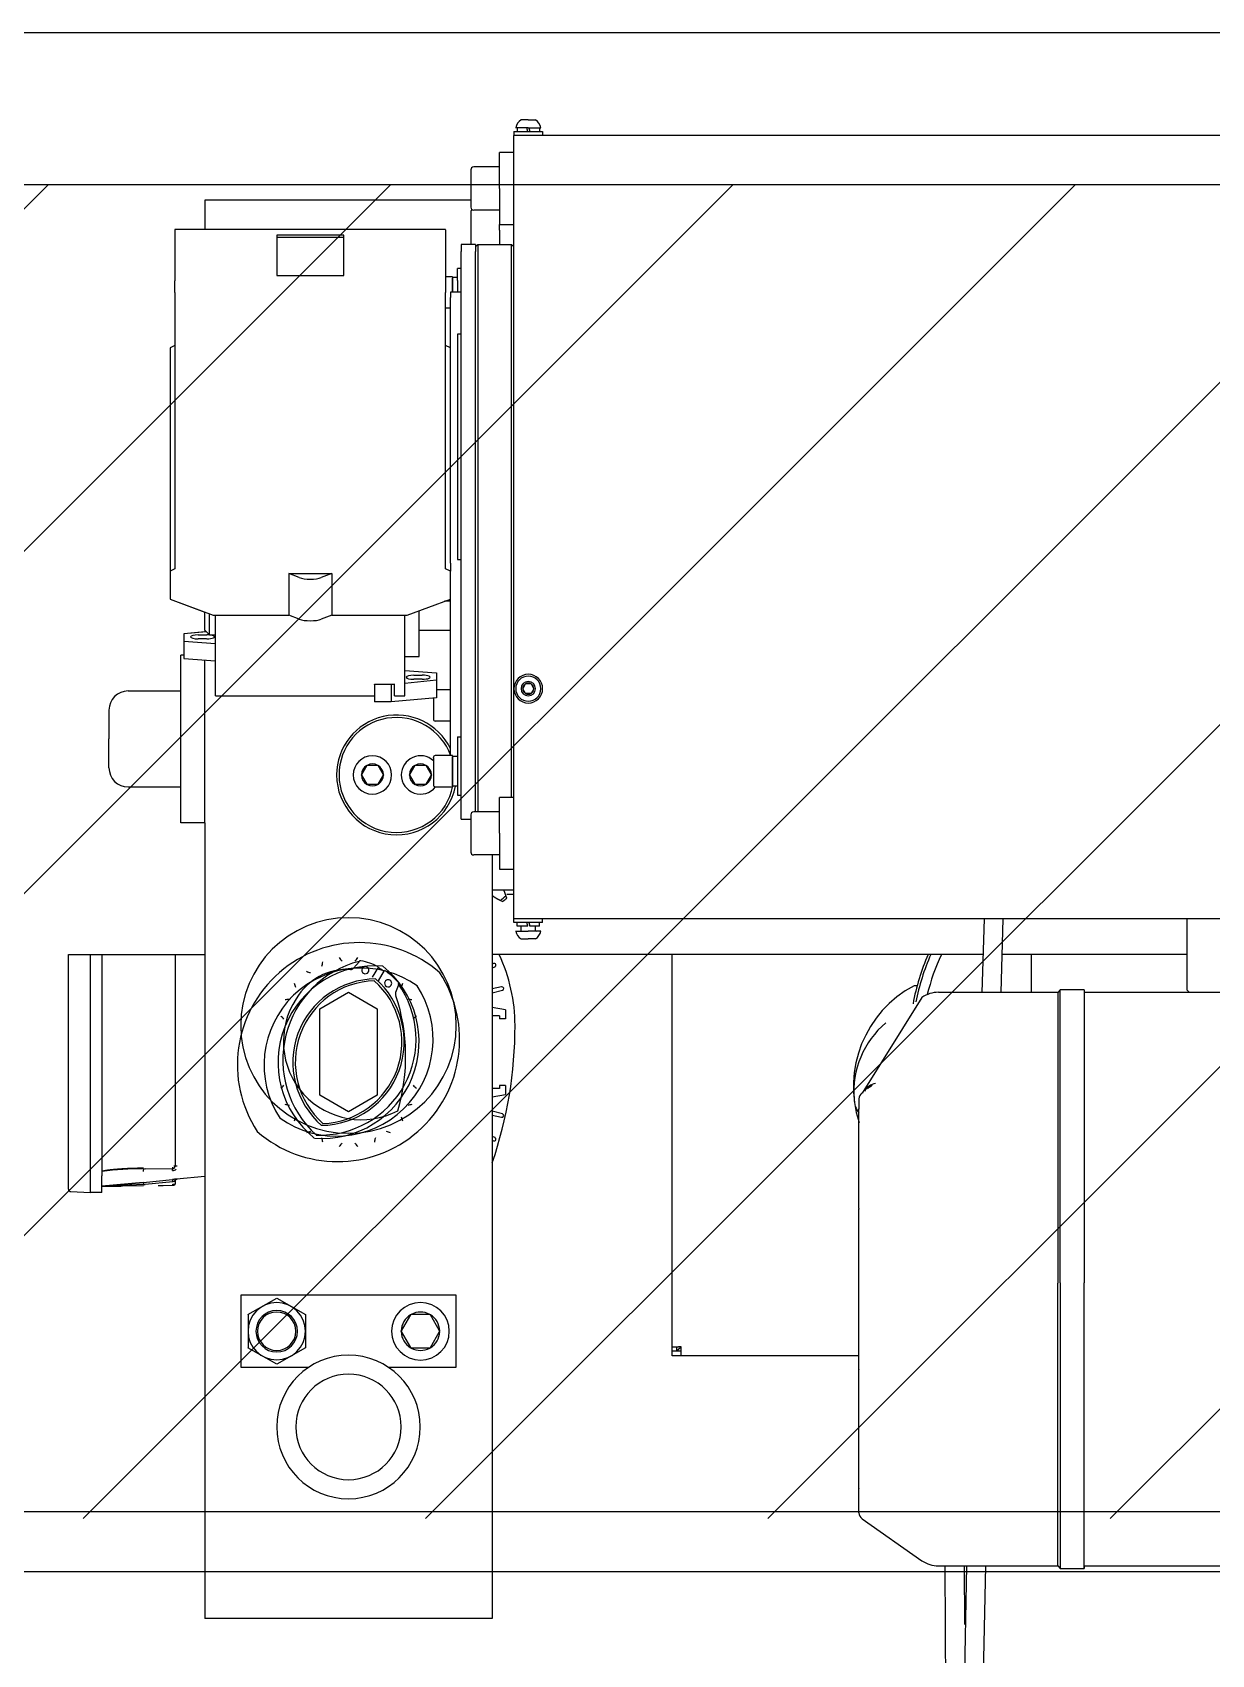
# Model space of a CAD drawing. Extents: x -599358 to 2865263, y -1062760 to 486533.
# Drawn here: x 245824 to 246598, y -693038 to -691974 of the extents above; entities that cross this region are included whole.
import ezdxf

# ---------------------------------------------------------------- set-up
doc = ezdxf.new("R2010")
doc.units = 0
doc.linetypes.add('DASH', pattern=[0.35, 0.25, -0.1])
for name, color, linetype in [('A-HATCH-1', 252, 'Continuous'), ('A-LIN-V', 9, 'Continuous'), ('A-SFCE', 30, 'Continuous'), ('EWHS5T6M-1', 7, 'Continuous'), ('EWHS5T6M-3', 7, 'Continuous'), ('FHSGH10105-主梁-04', 7, 'Continuous'), ('FHSGH10105-主梁-06', 7, 'Continuous'), ('零件1^葫芦小车', 7, 'Continuous')]:
    doc.layers.add(name, color=color, linetype=linetype)

# ---------------------------------------------------------------- blocks, each defined once
blk = doc.blocks.new('G$C2C10B007')
at = {"layer": 'A-SFCE', "linetype": 'DASH'}
blk.add_line((-3050, 0), (3050, 0), dxfattribs=at)

msp = doc.modelspace()

# ---------------------------------------------------------------- hatches: boundary and pattern name
at = {"layer": 'A-HATCH-1'}
h = msp.add_hatch(dxfattribs=at)
h.set_pattern_fill('ANSI31', color=4, scale=100)
h.set_pattern_definition([(45, (1989370.97, -1271056.52), (-112.253202, 112.253202), [])])
h.paths.add_polyline_path([(244910.6, -692074), (252695.3, -692074), (252695.3, -692949), (244910.6, -692949)])

# ---------------------------------------------------------------- linework, layer by layer
at = {"color": 4}
for p, q in [((245848, -692579), (245937.4, -692579)), ((246514.2, -692980.2), (246514.2, -692981.8))]:
    msp.add_line(p, q, dxfattribs=at)
at = {"layer": 'EWHS5T6M-1', "color": 4, "linetype": 'Continuous'}
for p, q in [((245848, -692724.2), (245848, -692579)), ((245848, -692724.2), (245848, -692579)), ((245862.2, -692579), (245862.2, -692724.2)), ((245870, -692579), (245870, -692724.2)), ((245918, -692579), (245918, -692717.9)), ((245937.4, -692579), (245937.4, -693014.7)), ((246126, -692579), (246126, -693014.7)), ((246243.9, -692836.4), (246243.9, -692579)), ((246243.9, -692842.3), (246243.9, -692579)), ((246479.6, -692603.9), (246479.6, -692579)), ((246126.9, -692584.9), (246126, -692585.3)), ((246126, -692587.7), (246127.8, -692587)), ((246012.9, -692614.7), (246031.7, -692603.8)), ((246031.7, -692603.8), (246050.6, -692614.7)), ((246132.1, -692600.3), (246126, -692601.6)), ((246126, -692604.2), (246132.6, -692602.5)), ((246404.7, -692599.5), (246402.6, -692599.5)), ((246012.9, -692671.4), (246012.9, -692614.7)), ((246050.6, -692614.7), (246050.6, -692671.4)), ((246134.7, -692615.3), (246126, -692613.8)), ((246134.7, -692615.3), (246134.7, -692621.2)), ((246130.8, -692619.2), (246126, -692619.2)), ((246130.8, -692619.2), (246130.8, -692621.2)), ((246134.7, -692621.2), (246130.8, -692621.2)), ((246130.8, -692666.9), (246126, -692666.9)), ((246134.7, -692664.9), (246130.8, -692664.9)), ((246130.8, -692664.9), (246130.8, -692666.9)), ((246134.7, -692664.9), (246134.7, -692670.8)), ((246031.7, -692682.3), (246012.9, -692671.4)), ((246050.6, -692671.4), (246031.7, -692682.3)), ((246126, -692672.3), (246134.7, -692670.8)), ((246132.6, -692683.6), (246126, -692681.9)), ((246126, -692684.5), (246132.1, -692685.8)), ((246127.8, -692699.1), (246126, -692698.4)), ((246126, -692700.8), (246126.9, -692701.2)), ((245898.4, -692719.7), (245897.3, -692719.8)), ((245898.4, -692719.7), (245916.4, -692719.4)), ((245918, -692717.9), (245917.2, -692717.9)), ((246126, -692715.7), (246126, -693014.7)), ((245848, -692733), (245848, -692724.2)), ((245848, -692733), (245848, -692724.2)), ((245862.2, -692724.2), (245862.2, -692735.2)), ((245870, -692735.1), (245870, -692724.2)), ((245870, -692731.1), (245897.1, -692728.5)), ((245897.1, -692728.5), (245870, -692731.1)), ((245870, -692731.1), (245897.1, -692728.5)), ((245897.1, -692728.5), (245870, -692731.1)), ((245897.3, -692730), (245870, -692731.2)), ((245897.3, -692730.8), (245870, -692731.2)), ((245870, -692731.2), (245882.3, -692731)), ((245870, -692735.1), (245870, -692731.1)), ((245897.1, -692728.5), (245916.3, -692726.6)), ((245897.1, -692728.5), (245916.3, -692726.6)), ((245897.3, -692730), (245898.4, -692730)), ((245916.4, -692728.2), (245898.4, -692730)), ((245906.8, -692730.6), (245910.2, -692730.5)), ((245906.9, -692730.6), (245916.4, -692730.4)), ((245907.1, -692730.6), (245910.2, -692730.5)), ((245916.4, -692730.4), (245917.2, -692730.4)), ((245917.2, -692730.4), (245916.4, -692730.4)), ((245917.2, -692730.4), (245917.2, -692730.4)), ((245918, -692727.9), (245918, -692729.6)), ((245937.4, -692724.6), (245918.8, -692726.4)), ((245937.4, -692724.6), (245918.8, -692726.4)), ((245918.8, -692726.4), (245919.4, -692726.4)), ((245918.8, -692726.4), (245919.4, -692726.4)), ((245919.4, -692726.4), (245919.4, -692726.4)), ((245919.4, -692726.4), (245919.4, -692726.4)), ((245849.5, -692734.5), (245862.2, -692735.2)), ((245849.5, -692734.5), (245862.2, -692735.2)), ((245849.5, -692734.5), (245862.2, -692735.2)), ((245849.5, -692734.5), (245862.2, -692735.2)), ((245870, -692735.1), (245862.2, -692735.2)), ((245870, -692735.1), (245862.2, -692735.2)), ((245870, -692735.1), (245862.2, -692735.2)), ((245870, -692735.1), (245862.2, -692735.2)), ((245862.2, -692735.2), (245862.2, -692735.2)), ((245862.2, -692735.2), (245862.2, -692735.2)), ((245870, -692735.1), (245870, -692735.1)), ((245870, -692735.1), (245870, -692735.1)), ((246243.9, -692836.4), (246248.2, -692836.4)), ((246243.9, -692839.2), (246243.9, -692836.4)), ((246247, -692839.2), (246243.9, -692839.2)), ((246243.9, -692842.3), (246243.9, -692839.2)), ((246249.8, -692839.2), (246243.9, -692839.2)), ((246247, -692839.2), (246247, -692836.4)), ((246248.2, -692838), (246249.8, -692836.4)), ((246249.8, -692836.4), (246248.2, -692836.4)), ((246248.2, -692838), (246249.8, -692836.4)), ((246249.8, -692838), (246249.8, -692836.4)), ((246249.8, -692842.3), (246249.8, -692838)), ((246249.8, -692842.3), (246243.9, -692842.3)), ((246366.4, -692842.3), (246243.9, -692842.3)), ((246366.4, -692842.3), (246249.8, -692842.3))]:
    msp.add_line(p, q, dxfattribs=at)
for centre, radius, start, end in [((246031.7, -692625.6), 109.2, 0, 25.2123), ((246031.7, -692625.6), 109.2, 0, 25.2123), ((246548.7, -692638.7), 149.3, 156.4218, 169.4409), ((246548.7, -692638.7), 147.7, 156.1555, 168.8159), ((246548.7, -692638.7), 141.4, 155.025, 166.3526), ((246127.3, -692586), 1.1, 294, 111), ((246132.4, -692601.4), 1.1, 285, 102), ((246437.9, -692665.8), 75.1, 117.9932, 198.107), ((245864.4, -692626), 276.5, 341.0864, 0.1016), ((245864.4, -692626), 276.5, 341.0864, 0.1016), ((246421.8, -692668.9), 58.7, 129.9308, 184.7331), ((246379, -692673.7), 10.2, 99.7951, 150.2049), ((246379, -692673.7), 9.43, 113.5764, 136.4236), ((246379, -692673.7), 15.7, 180, 216.8699), ((246132.4, -692684.7), 1.1, 258, 75), ((246127.3, -692700.2), 1.1, 249, 66), ((245894.2, -692884.3), 164.6, 88.9316, 98.4327), ((245916.2, -692717.3), 3.54, 270.8312, 315.6256), ((245916.4, -692717.9), 1.57, 271, 360), ((245905.4, -692719), 11.1, 357.9665, 2.0335), ((245916.4, -692717.9), 1.58, 271.1283, 323.2776), ((245916.4, -692717.9), 1.57, 323.406, 0), ((245918.7, -694156), 1438.1, 89.9717, 90.0283), ((245849.6, -692733), 1.57, 180, 267), ((245849.6, -692733), 1.57, 180, 267), ((245849.6, -692733), 1.57, 180, 267), ((245849.6, -692733), 1.57, 180, 267), ((245917, -692727.7), 19.9, 182.2919, 186.6359), ((245919.6, -692754.3), 27.9, 91.7594, 96.8764), ((245919.6, -692754.3), 27.9, 91.7594, 96.8764), ((245945.8, -692724.8), 29.6, 183.553, 186.5575), ((245918.5, -692738.7), 10.8, 94.3758, 101.0144), ((245905.2, -692730), 11.3, 358.0016, 1.9984), ((245917.2, -692729.6), 0.784, 270.847, 0.153), ((245917.2, -692729.6), 0.784, 270.8571, 0.1429), ((245919.5, -692727.9), 1.57, 95.5066, 179.9933), ((245919.5, -692727.9), 1.57, 95.5, 180), ((245984.6, -692826.2), 12.6, 0, 180), ((245984.6, -692826.2), 12.6, 180, 0), ((246031.7, -692889), 47.1, 90, 270), ((246031.7, -692889), 47.1, 270, 90), ((246031.7, -692889), 34.6, 90, 270), ((246031.7, -692889), 34.6, 270, 90)]:
    msp.add_arc(centre, radius, start, end, dxfattribs=at)
for points, degree, knots in [([(245870, -692721), (245870.4, -692721), (245870.9, -692720.9), (245873.2, -692720.4), (245877.4, -692720), (245881.5, -692719.6), (245886.9, -692719.3), (245891.9, -692719.1), (245897.3, -692719)], 2, [0.1931582, 0.1931582, 0.1931582, 0.25, 0.25, 0.5, 0.5, 0.75, 0.75, 1, 1, 1]), ([(245897.3, -692719.8), (245897.2, -692719.8), (245897.2, -692720), (245897.1, -692720.5), (245897.1, -692720.9), (245897.1, -692721.3)], 3, [0, 0, 0, 0, 0.5, 0.5, 1, 1, 1, 1]), ([(245916.3, -692720.8), (245916.3, -692720.4), (245916.3, -692720.1), (245916.3, -692719.6), (245916.4, -692719.4), (245916.4, -692719.4)], 3, [0, 0, 0, 0, 0.5, 0.5, 1, 1, 1, 1]), ([(245916.4, -692729.6), (245916.8, -692729.6), (245917.2, -692729.6), (245917.8, -692729.6), (245918, -692729.6), (245918, -692729.6)], 3, [0, 0, 0, 0, 0.5, 0.5, 1, 1, 1, 1]), ([(245917.7, -692728), (245917.6, -692727.6), (245917.7, -692727.2), (245918.2, -692726.6), (245918.5, -692726.5), (245918.8, -692726.4)], 3, [0, 0, 0, 0, 0.497, 0.497, 1, 1, 1, 1]), ([(246247, -692839.1), (246247, -692839), (246247.1, -692838.8), (246247.6, -692838.4), (246247.9, -692838.2), (246248.2, -692838)], 3, [0, 0, 0, 0, 0.5, 0.5, 1, 1, 1, 1]), ([(246248.2, -692838), (246248, -692838.3), (246247.8, -692838.6), (246247.4, -692839), (246247.2, -692839.2), (246247, -692839.2)], 3, [0, 0, 0, 0, 0.5, 0.5, 1, 1, 1, 1])]:
    msp.add_open_spline(points, degree=degree, knots=knots, dxfattribs=at)
at = {"layer": 'EWHS5T6M-3', "color": 4, "linetype": 'Continuous'}
for p, q in [((246140.2, -692039.1), (246159, -692039.1)), ((246140.2, -692039.1), (246140.2, -692041.6)), ((246140.2, -692083.2), (246140.2, -692041.6)), ((247054.7, -692041.6), (246140.2, -692041.6)), ((246140.2, -692052.9), (246140.2, -692041.6)), ((247054.7, -692041.6), (246140.2, -692041.6)), ((246149.6, -692036.6), (246141.3, -692036.6)), ((246142.3, -692036.6), (246142.3, -692039.1)), ((246149.6, -692031.4), (246144.9, -692031.4)), ((246146, -692031.4), (246146, -692031.4)), ((246149.3, -692039.1), (246148.6, -692036.6)), ((246149.6, -692031.4), (246154.3, -692031.4)), ((246149.6, -692036.6), (246157.8, -692036.6)), ((246149.9, -692036.6), (246150.6, -692039.1)), ((246156.9, -692036.6), (246156.9, -692039.1)), ((246159, -692039.1), (246159, -692041.6)), ((246130.7, -692062.3), (246113.8, -692062.3)), ((246130.7, -692062.3), (246113.8, -692062.3)), ((246130.7, -692076.4), (246130.7, -692052.9)), ((246140.2, -692052.9), (246130.7, -692052.9)), ((246130.7, -692062.3), (246130.7, -692052.9)), ((246140.2, -692052.9), (246130.7, -692052.9)), ((246111.9, -692064.2), (246111.9, -692088.7)), ((246111.9, -692064.2), (246111.9, -692084)), ((245937.4, -692084), (245937.4, -692103.4)), ((245950, -692084), (245937.4, -692084)), ((245937.4, -692084), (245937.4, -692103.4)), ((245950, -692084), (245937.4, -692084)), ((246111.9, -692084), (245950, -692084)), ((246111.9, -692084), (245950, -692084)), ((246130.7, -692076.4), (246130.7, -692100)), ((246140.2, -692513.8), (246140.2, -692083.2)), ((246111.9, -692091.6), (246111.9, -692113.1)), ((246130.7, -692090.6), (246113.8, -692090.6)), ((245917.8, -692103.4), (245917.8, -692103.6)), ((246095.4, -692103.4), (245917.8, -692103.4)), ((245917.8, -692103.4), (245917.8, -692103.6)), ((245937.4, -692103.4), (245917.8, -692103.4)), ((245917.8, -692103.6), (245917.8, -692137)), ((245917.8, -692103.6), (245917.8, -692137)), ((246095.4, -692103.6), (246095.4, -692103.4)), ((246095.4, -692103.6), (246095.4, -692137)), ((246130.7, -692100), (246140.2, -692100)), ((246130.7, -692103.8), (246130.7, -692100)), ((246130.7, -692103.8), (246130.7, -692113.1)), ((245984.6, -692107.1), (245984.6, -692133.5)), ((246028.6, -692107.1), (245984.6, -692107.1)), ((246028.6, -692108.6), (245984.6, -692108.6)), ((246028.6, -692133.5), (246028.6, -692107.1)), ((246105.6, -692113.1), (246105.6, -692117.7)), ((246115, -692113.1), (246105.6, -692113.1)), ((246115, -692113.1), (246115, -692117.7)), ((246115, -692114.7), (246116.6, -692113.1)), ((246116.6, -692113.1), (246116.6, -692485.4)), ((246116.6, -692113.1), (246138.6, -692113.1)), ((246138.6, -692475.9), (246138.6, -692113.1)), ((246140.2, -692114.7), (246138.6, -692113.1)), ((246105.6, -692179.9), (246105.6, -692117.7)), ((246115, -692485.4), (246115, -692117.7)), ((245917.8, -692144.7), (245917.8, -692137)), ((245917.8, -692144.7), (245917.8, -692137)), ((245984.6, -692133.5), (246028.6, -692133.5)), ((246099.9, -692134.4), (246095.4, -692134.4)), ((246095.4, -692137), (246095.4, -692144.7)), ((246099.9, -692134.7), (246099.9, -692134.4)), ((246099.9, -692134.7), (246099.9, -692144.5)), ((246103.2, -692134.9), (246099.9, -692134.9)), ((246099.9, -692144.5), (246099.9, -692135.3)), ((246103.2, -692136.7), (246103.2, -692128.9)), ((246105.6, -692128.9), (246103.2, -692128.9)), ((246103.2, -692136.7), (246103.2, -692144.5)), ((245917.8, -692144.7), (245917.8, -692326)), ((245917.8, -692144.7), (245917.8, -692179.4)), ((246095.4, -692326), (246095.4, -692144.7)), ((246098.5, -692144.5), (246098.5, -692148)), ((246105.6, -692144.5), (246098.5, -692144.5)), ((246098.5, -692322.2), (246098.5, -692148)), ((246095.4, -692154.8), (246098.5, -692154.8)), ((245917.8, -692179.4), (245914.7, -692181)), ((245917.8, -692179.4), (245914.7, -692181)), ((246098.5, -692181), (246095.4, -692179.4)), ((246103.2, -692172), (246103.2, -692201.4)), ((246105.6, -692172), (246103.2, -692172)), ((246105.6, -692472.3), (246105.6, -692179.9)), ((245914.7, -692181), (245914.7, -692327.6)), ((245914.7, -692181), (245914.7, -692327.6)), ((246103.2, -692201.4), (246103.2, -692319.8)), ((245917.8, -692326), (245914.7, -692327.6)), ((245914.7, -692327.6), (245914.7, -692345.8)), ((245914.7, -692327.6), (245914.7, -692345.8)), ((245992.5, -692329.1), (246020.7, -692329.1)), ((245999.4, -692331.7), (245992.5, -692329.1)), ((245992.5, -692329.1), (245992.5, -692356.4)), ((246020.7, -692329.1), (246013.8, -692331.7)), ((246020.7, -692329.1), (246020.7, -692356.4)), ((246098.5, -692327.6), (246095.4, -692326)), ((246098.5, -692322.2), (246098.5, -692327.6)), ((246098.5, -692345.8), (246098.5, -692327.6)), ((246103.2, -692319.8), (246105.6, -692319.8)), ((245914.7, -692345.8), (245942.9, -692356.4)), ((245914.7, -692345.8), (245937.4, -692354.3)), ((246070.2, -692356.4), (246098.5, -692345.8)), ((246098.5, -692347.2), (246094.6, -692347.2)), ((246098.5, -692448.3), (246098.5, -692345.8)), ((245937.4, -692366.1), (245937.4, -692354.3)), ((245937.4, -692366.1), (245937.4, -692354.3)), ((245940.6, -692369.2), (245940.6, -692355.5)), ((245942.9, -692356.4), (245992.5, -692356.4)), ((245944.5, -692409.3), (245944.5, -692356.4)), ((245999.4, -692359.1), (245992.5, -692356.4)), ((246020.7, -692356.4), (246013.8, -692359.1)), ((246020.7, -692356.4), (246070.2, -692356.4)), ((246068.7, -692409.3), (246068.7, -692356.4)), ((246078.1, -692383.4), (246078.1, -692353.8)), ((245938.5, -692367.2), (245923.7, -692368.6)), ((245937.4, -692367.3), (245923.7, -692368.6)), ((245923.7, -692368.6), (245923.7, -692373.5)), ((245923.7, -692368.6), (245923.7, -692373.5)), ((245933.2, -692369.3), (245938.7, -692369.3)), ((245937.4, -692366.1), (245937.4, -692367.3)), ((245937.4, -692366.1), (245940.6, -692369.2)), ((245937.4, -692366.1), (245937.4, -692367.3)), ((245940.6, -692369.2), (245944.5, -692369.2)), ((246078.1, -692366.1), (246098.5, -692366.1)), ((245923.7, -692373.5), (245923.7, -692384.8)), ((245923.7, -692373.5), (245944.5, -692375)), ((245923.7, -692373.5), (245923.7, -692382.6)), ((245938.6, -692371.9), (245933.1, -692371.9)), ((245921.7, -692492.6), (245921.7, -692382.6)), ((245923.7, -692382.6), (245921.7, -692382.6)), ((245921.7, -692406.2), (245921.7, -692382.6)), ((245923.7, -692382.6), (245921.7, -692382.6)), ((245923.7, -692384.8), (245944.5, -692386.4)), ((245937.4, -692492.6), (245937.4, -692385.9)), ((246068.7, -692383.4), (246078.1, -692383.4)), ((246068.7, -692392.6), (246089.5, -692394.2)), ((246048.7, -692401.9), (246048.7, -692401.7)), ((246048.7, -692401.7), (246061.8, -692401.7)), ((246048.7, -692401.9), (246048.7, -692413.3)), ((246059.7, -692401.9), (246048.7, -692401.9)), ((246061.8, -692401.7), (246059.7, -692401.9)), ((246059.7, -692401.9), (246059.7, -692413.3)), ((246061.8, -692409.3), (246061.8, -692401.7)), ((246089.5, -692399.1), (246068.7, -692401.1)), ((246074.6, -692395.7), (246080.1, -692395.7)), ((246080.1, -692398.4), (246074.6, -692398.4)), ((246089.5, -692394.2), (246089.5, -692399.1)), ((246089.5, -692399.1), (246089.5, -692410.5)), ((246146, -692404.6), (246147.8, -692401.5)), ((246151.4, -692401.5), (246147.8, -692401.5)), ((246151.4, -692401.5), (246153.2, -692404.6)), ((245921.7, -692406.2), (245887.2, -692406.2)), ((245921.7, -692406.2), (245887.2, -692406.2)), ((245944.5, -692409.3), (246048.7, -692409.3)), ((246059.7, -692413.3), (246048.7, -692413.3)), ((246089.5, -692410.5), (246059.7, -692413.3)), ((246061.8, -692409.3), (246068.7, -692409.3)), ((246087.4, -692410.7), (246087.4, -692424.6)), ((246098.5, -692405.4), (246089.5, -692405.4)), ((246147.8, -692407.7), (246146, -692404.6)), ((246151.4, -692407.7), (246147.8, -692407.7)), ((246153.2, -692404.6), (246151.4, -692407.7)), ((245874.6, -692418.7), (245874.6, -692437.6)), ((245874.6, -692418.7), (245874.6, -692437.6)), ((246088.6, -692425.8), (246098.5, -692425.8)), ((245874.6, -692456.5), (245874.6, -692437.6)), ((245874.6, -692456.5), (245874.6, -692437.6)), ((246103.2, -692436.2), (246105.6, -692436.2)), ((246103.2, -692436.2), (246103.2, -692450.9)), ((246043.8, -692455), (246040.3, -692461.1)), ((246043.8, -692455), (246043.8, -692454.9)), ((246043.8, -692454.9), (246044, -692454.9)), ((246050.9, -692454.9), (246044, -692454.9)), ((246050.9, -692454.9), (246051.1, -692454.9)), ((246051.1, -692454.9), (246051.1, -692455)), ((246054.6, -692461.1), (246051.1, -692455)), ((246075.2, -692455), (246071.7, -692461.1)), ((246075.2, -692455), (246075.2, -692454.9)), ((246075.2, -692454.9), (246075.4, -692454.9)), ((246082.4, -692454.9), (246075.4, -692454.9)), ((246082.4, -692454.9), (246082.5, -692454.9)), ((246082.5, -692454.9), (246082.6, -692455)), ((246086.1, -692461.1), (246082.6, -692455)), ((246087.4, -692450.1), (246087.4, -692449.8)), ((246087.4, -692450.1), (246087.4, -692467.7)), ((246099.9, -692448.5), (246088.6, -692448.5)), ((246099.9, -692448.9), (246099.9, -692448.5)), ((246099.9, -692448.9), (246099.9, -692469)), ((246103.2, -692449.1), (246099.9, -692449.1)), ((246099.9, -692468.4), (246099.9, -692449.4)), ((246103.2, -692450.9), (246103.2, -692474.5)), ((246040.2, -692461.2), (246040.3, -692461.1)), ((246040.3, -692461.3), (246040.2, -692461.2)), ((246040.3, -692461.3), (246043.8, -692467.3)), ((246043.8, -692467.5), (246043.8, -692467.3)), ((246044, -692467.5), (246043.8, -692467.5)), ((246051.1, -692467.5), (246050.9, -692467.5)), ((246051.1, -692467.3), (246054.6, -692461.3)), ((246051.1, -692467.3), (246051.1, -692467.5)), ((246054.6, -692461.1), (246054.7, -692461.2)), ((246054.7, -692461.2), (246054.6, -692461.3)), ((246071.6, -692461.2), (246071.7, -692461.1)), ((246071.7, -692461.3), (246071.6, -692461.2)), ((246071.7, -692461.3), (246075.2, -692467.3)), ((246075.2, -692467.5), (246075.2, -692467.3)), ((246075.4, -692467.5), (246075.2, -692467.5)), ((246082.5, -692467.5), (246082.4, -692467.5)), ((246082.6, -692467.3), (246082.5, -692467.5)), ((246082.6, -692467.3), (246086.1, -692461.3)), ((246086.1, -692461.1), (246086.1, -692461.2)), ((246086.1, -692461.2), (246086.1, -692461.3)), ((245887.2, -692469), (245921.7, -692469)), ((245887.2, -692469), (245921.7, -692469)), ((245921.7, -692492.6), (245921.7, -692469)), ((246088.6, -692469), (246099.9, -692469)), ((246099.9, -692468.4), (246103.2, -692468.4)), ((246103.2, -692474.5), (246105.6, -692474.5)), ((246105.6, -692490.2), (246105.6, -692472.3)), ((246130.7, -692499.5), (246130.7, -692475.9)), ((246140.2, -692475.9), (246130.7, -692475.9)), ((246111.9, -692487.3), (246111.9, -692511.8)), ((246130.7, -692485.4), (246113.8, -692485.4)), ((245937.4, -692492.6), (245921.7, -692492.6)), ((245937.4, -692492.6), (245921.7, -692492.6)), ((245937.4, -692492.6), (245937.4, -693014.7)), ((245937.4, -692492.6), (245937.4, -692579)), ((246105.6, -692490.2), (246111.9, -692490.2)), ((246130.7, -692499.5), (246130.7, -692523.1)), ((246130.7, -692513.7), (246113.8, -692513.7)), ((246126, -692513.7), (246126, -692536.6)), ((246140.2, -692555.5), (246140.2, -692513.8)), ((246130.7, -692523.1), (246140.2, -692523.1)), ((246126, -692536.6), (246126, -693014.7)), ((246126, -692536.6), (246140.2, -692536.6)), ((246135.5, -692542), (246134.9, -692540.3)), ((246131.3, -692543.5), (246132.9, -692544.2)), ((247054.7, -692555.5), (246140.2, -692555.5)), ((246140.2, -692558), (246140.2, -692555.5)), ((246159, -692558), (246140.2, -692558)), ((246142.3, -692560.5), (246142.3, -692558)), ((246149.3, -692560.5), (246142.3, -692560.5)), ((246144.9, -692563.2), (246144.9, -692560.5)), ((246149.3, -692560.5), (246148.6, -692558)), ((246149.9, -692558), (246150.6, -692560.5)), ((246156.9, -692560.5), (246150.6, -692560.5)), ((246154.3, -692563.2), (246154.3, -692560.5)), ((246156.9, -692560.5), (246156.9, -692558)), ((246159, -692558), (246159, -692555.5)), ((246581.7, -692602.5), (246581.7, -692555.5)), ((246141.3, -692563.6), (246149.6, -692563.6)), ((246144.9, -692568.8), (246149.6, -692568.8)), ((246146, -692568.8), (246146, -692568.8)), ((246157.8, -692563.6), (246149.6, -692563.6)), ((246154.3, -692568.8), (246149.6, -692568.8)), ((246035, -692588), (246038.8, -692583.5)), ((246051.3, -692587), (246047.3, -692593.8)), ((246051.4, -692596.2), (246055.4, -692589.4)), ((246064.6, -692598.4), (246062.6, -692603.9)), ((246496.9, -692603.9), (246418.6, -692603.9)), ((246498.4, -692602.3), (246496.9, -692603.9)), ((246496.9, -692603.9), (246496.9, -692794.7)), ((246498.4, -692794.5), (246498.4, -692602.3)), ((246514.2, -692602.3), (246498.4, -692602.3)), ((246514.2, -692602.3), (246514.2, -692794.5)), ((246650.1, -692603.9), (246514.2, -692603.9)), ((246581.7, -692602.5), (246583.2, -692603.9)), ((246407.8, -692607.3), (246368.5, -692669.9)), ((246366.4, -692673.7), (246366.4, -692680.3)), ((246366.4, -692680.4), (246366.4, -692680.3)), ((246366.4, -692745.7), (246366.4, -692680.4)), ((246126, -692715.7), (246126, -693014.7)), ((245937.4, -692724.6), (245937.4, -693014.7)), ((246366.4, -692745.7), (246366.4, -692746)), ((246366.4, -692797.7), (246366.4, -692746)), ((246496.9, -692980.2), (246496.9, -692794.7)), ((246498.4, -692794.5), (246498.4, -692981.8)), ((246514.2, -692981.8), (246514.2, -692794.5)), ((246102.4, -692802.6), (245961, -692802.6)), ((245961, -692802.6), (245961, -692849.7)), ((245965.7, -692815.3), (245984.6, -692804.4)), ((245984.6, -692804.4), (246003.4, -692815.3)), ((246102.4, -692849.7), (246102.4, -692802.6)), ((246366.4, -692851.3), (246366.4, -692797.7)), ((246003.4, -692815.3), (246003.4, -692837.1)), ((246072.4, -692815.4), (246066.3, -692825.9)), ((246072.4, -692815.4), (246072.5, -692815.2)), ((246072.5, -692815.2), (246072.8, -692815.2)), ((246085, -692815.2), (246072.8, -692815.2)), ((246085, -692815.2), (246085.2, -692815.2)), ((246085.2, -692815.2), (246085.4, -692815.4)), ((246091.4, -692825.9), (246085.4, -692815.4)), ((246066.2, -692826.2), (246066.3, -692825.9)), ((246066.3, -692826.4), (246066.2, -692826.2)), ((246066.3, -692826.4), (246072.4, -692836.9)), ((246085.4, -692836.9), (246091.4, -692826.4)), ((246091.4, -692825.9), (246091.6, -692826.2)), ((246091.6, -692826.2), (246091.4, -692826.4)), ((245984.6, -692847.9), (245965.7, -692837.1)), ((246003.4, -692837.1), (245984.6, -692847.9)), ((246072.5, -692837.2), (246072.4, -692836.9)), ((246072.8, -692837.2), (246072.5, -692837.2)), ((246085.2, -692837.2), (246085, -692837.2)), ((246085.4, -692836.9), (246085.2, -692837.2)), ((245961, -692849.7), (246005.7, -692849.7)), ((246057.8, -692849.7), (246102.4, -692849.7)), ((246366.4, -692851.3), (246366.4, -692842.3)), ((246366.4, -692929.4), (246366.4, -692851.6)), ((246366.4, -692929.4), (246366.4, -692851.6)), ((246366.4, -692945.4), (246366.4, -692929.6)), ((246366.4, -692945.4), (246366.4, -692929.6)), ((246368.5, -692949.2), (246407.8, -692976.8)), ((246368.5, -692949.2), (246407.8, -692976.8)), ((246418.6, -692980.2), (246496.9, -692980.2)), ((246418.6, -692980.2), (246496.9, -692980.2)), ((246496.9, -692980.2), (246498.4, -692981.8)), ((246496.9, -692980.2), (246498.4, -692981.8)), ((246498.4, -692981.8), (246514.2, -692981.8)), ((246498.4, -692981.8), (246514.2, -692981.8)), ((246514.2, -692980.2), (246650.1, -692980.2)), ((246514.2, -692980.2), (246650.1, -692980.2)), ((245950, -693014.7), (245937.4, -693014.7)), ((246126, -693014.7), (245937.4, -693014.7)), ((246113.4, -693014.7), (245950, -693014.7)), ((246126, -693014.7), (246113.4, -693014.7))]:
    msp.add_line(p, q, dxfattribs=at)
for centre, radius, start, end in [((246149.6, -692038.4), 8.45, 123.9117, 167.5145), ((246149.6, -692038.4), 8.45, 12.4855, 56.0883), ((246113.8, -692064.2), 1.89, 90, 180), ((246113.8, -692064.2), 1.89, 90, 180), ((246113.8, -692088.7), 1.89, 180, 270), ((246113.8, -692091.6), 1.89, 130.2725, 180), ((246149.6, -692404.6), 9.43, 0, 180), ((246149.6, -692404.6), 8.25, 0, 180), ((246149.6, -692404.6), 4.71, 0, 180), ((246149.6, -692404.6), 3.63, 120, 180), ((246149.6, -692404.6), 3.63, 60, 120), ((246149.6, -692404.6), 3.63, 0, 60), ((245887.2, -692418.7), 12.6, 90, 180), ((245887.2, -692418.7), 12.6, 90, 180), ((246149.6, -692404.6), 9.43, 180, 0), ((246149.6, -692404.6), 8.25, 180, 0), ((246149.6, -692404.6), 4.71, 180, 0), ((246149.6, -692404.6), 3.63, 180, 240), ((246149.6, -692404.6), 3.63, 240, 300), ((246149.6, -692404.6), 3.63, 300, 0), ((246063.2, -692461.2), 39.3, 25.8419, 180), ((246063.2, -692461.2), 37.7, 19.593, 180), ((246088.6, -692424.6), 1.26, 180, 270), ((245887.2, -692456.5), 12.6, 180, 270), ((245887.2, -692456.5), 12.6, 180, 270), ((246047.4, -692461.2), 12.6, 0, 180), ((246047.4, -692461.2), 7.19, 120.9642, 179.0358), ((246047.4, -692461.2), 7.19, 60.9642, 119.0358), ((246047.4, -692461.2), 7.19, 0.9642, 59.0358), ((246078.9, -692461.2), 12.6, 47.5459, 180), ((246078.9, -692461.2), 7.19, 120.9642, 179.0358), ((246078.9, -692461.2), 7.19, 60.9642, 119.0358), ((246078.9, -692461.2), 7.19, 0.9642, 59.0358), ((246088.6, -692449.8), 1.26, 90, 180), ((246063.2, -692461.2), 39.3, 180, 349.1626), ((246063.2, -692461.2), 37.7, 180, 348.9453), ((246047.4, -692461.2), 12.6, 180, 0), ((246047.4, -692461.2), 7.19, 180.9642, 239.0358), ((246047.4, -692461.2), 7.19, 240.9642, 299.0358), ((246047.4, -694854.7), 2387.2, 89.9163, 90.0837), ((246047.4, -692461.2), 7.19, 300.9642, 359.0358), ((246078.9, -692461.2), 12.6, 180, 321.7577), ((246078.9, -692461.2), 7.19, 180.9642, 239.0358), ((246078.9, -692461.2), 7.19, 240.9642, 299.0358), ((246078.9, -694854.7), 2387.2, 89.9163, 90.0837), ((246078.9, -692461.2), 7.19, 300.9642, 359.0358), ((246088.6, -692467.7), 1.26, 180, 270), ((246113.8, -692487.3), 1.89, 90, 180), ((246113.8, -692511.8), 1.89, 180, 270), ((246063.2, -692461.2), 106.9, 309.6124, 312.2058), ((246063.2, -692461.2), 108.4, 310.0045, 311.8137), ((246031.7, -692625.6), 70.7, 0, 180), ((246144.5, -692563.2), 0.393, 270, 0), ((246154.7, -692563.2), 0.393, 180, 270), ((246038.9, -692651.3), 80.1, 48.8773, 213.1434), ((246149.6, -692561.8), 8.45, 192.4855, 236.0883), ((246149.6, -692561.8), 8.45, 303.9117, 347.5145), ((246055.3, -692648.1), 66.7, 104.4279, 227.6719), ((246007.7, -692583.9), 7.07, 336.6854, 0), ((246031.7, -692577.5), 7.07, 210.094, 233.3146), ((246031.7, -692577.5), 7.07, 306.6854, 329.906), ((246039.6, -692584.2), 1.1, 79.1932, 140), ((246031.7, -692625.6), 43.2, 63.1268, 79.1932), ((246024.5, -692634.8), 80.1, 228.8773, 33.1434), ((246039.9, -692651.5), 63.6, 54.6495, 213.4295), ((246049, -692649.9), 63.5, 85.2903, 231.2836), ((246050, -692649.8), 54.8, 90.6398, 229.0152), ((246030.8, -692627.3), 38.5, 86.5646, 150), ((246007.7, -692583.9), 7.07, 240.094, 263.3146), ((246014.5, -692636.2), 63.5, 265.2903, 51.2836), ((246013.4, -692636.3), 54.8, 270.6398, 49.0152), ((246033.2, -692586.5), 2.36, 266.5646, 320), ((246042.7, -692589.3), 2.36, 150, 330), ((246042.7, -692589.3), 2.36, 330, 150), ((246031.7, -692625.6), 42.6, 60, 63.173), ((246031.7, -692625.6), 42.6, 56.827, 60), ((246031.7, -692625.6), 43.2, 40.8068, 56.8732), ((246023.6, -692634.6), 63.6, 234.6495, 33.4295), ((245990.1, -692601.5), 7.07, 6.6854, 29.906), ((246050.3, -692649.7), 53.5, 91.7398, 228.5333), ((246013.1, -692634.6), 62.9, 267.6214, 35.5045), ((246013.2, -692636.4), 53.5, 271.7398, 48.5333), ((246057.7, -692597.9), 2.36, 150, 330), ((246057.7, -692597.9), 2.36, 330, 150), ((246064.8, -692604.7), 2.36, 160, 213.4354), ((246063.6, -692598), 1.1, 340, 40.8068), ((246073.3, -692601.5), 7.07, 150.094, 173.3146), ((246418.6, -692622.7), 18.9, 90, 125), ((246040.2, -692636.2), 51.2, 146.602, 297.8307), ((245990.1, -692601.5), 7.07, 270.094, 293.3146), ((245942.5, -692645.7), 126.7, 343.5939, 18.2486), ((246073.3, -692601.5), 7.07, 246.6854, 269.906), ((246031.7, -692625.6), 70.7, 180, 0), ((245983.7, -692625.6), 7.07, 36.6854, 59.906), ((246079.8, -692625.6), 7.07, 120.094, 143.3146), ((245983.7, -692660.6), 7.07, 300.094, 323.3146), ((246079.8, -692660.6), 7.07, 216.6854, 239.906), ((245990.1, -692684.6), 7.07, 66.6854, 89.906), ((246073.3, -692684.6), 7.07, 90.094, 113.3146), ((246371.2, -692673.7), 4.71, 125, 180), ((246372, -692680.4), 5.52, 178.705, 180.0001), ((245990.1, -692684.6), 7.07, 330.094, 353.3146), ((246073.3, -692684.6), 7.07, 186.6854, 209.906), ((246007.7, -692702.2), 7.07, 96.6854, 119.906), ((246007.7, -692702.2), 7.07, 0, 23.3146), ((246055.8, -692702.2), 7.07, 156.6854, 179.906), ((246055.8, -692702.2), 7.07, 60.094, 83.3146), ((246031.7, -692708.6), 7.07, 126.6854, 149.906), ((246031.7, -692708.6), 7.07, 30.094, 53.3146), ((246397.1, -692746), 30.7, 179.4504, 180.0008), ((245984.6, -692826.2), 18.8, 90, 270), ((245984.6, -692826.2), 18.8, 270, 90), ((246078.9, -692826.2), 18.9, 0, 180), ((249352.4, -692826.2), 3386.6, 179.8158, 180.1842), ((245984.6, -692826.2), 13.6, 90, 270), ((245984.6, -692826.2), 13.6, 270, 90), ((246078.9, -692826.2), 12.6, 121.045, 178.955), ((246078.9, -692826.2), 12.6, 61.045, 118.955), ((246078.9, -692826.2), 12.6, 1.045, 58.955), ((246078.9, -692826.2), 18.9, 180, 0), ((246078.9, -692826.2), 12.6, 181.045, 238.955), ((246078.9, -692826.2), 12.6, 301.045, 358.955), ((246078.9, -692826.2), 12.6, 241.045, 298.955), ((246078.9, -698602.7), 5765.5, 89.93952, 90.06048), ((246397.1, -692851.3), 30.7, 179.9992, 180.5496), ((246397.1, -692851.3), 30.7, 179.9992, 180.5496), ((246372, -692929.4), 5.52, 179.9999, 181.295), ((246372, -692929.4), 5.52, 179.9999, 181.295), ((246371.2, -692945.4), 4.71, 180, 235), ((246371.2, -692945.4), 4.71, 180, 235), ((246418.6, -692961.3), 18.9, 235, 270), ((246418.6, -692961.3), 18.9, 235, 270)]:
    msp.add_arc(centre, radius, start, end, dxfattribs=at)
for centre, major_axis, start_param, end_param in [((246006.6, -692330.5), (8.64, 0), 3.735005, 5.689773), ((246006.6, -692357.8), (8.64, 0), 3.735005, 5.689773), ((245933.2, -692370.6), (-5.11, 0), 4.712389, 6.283185), ((245933.2, -692370.6), (5.11, 0), 3.141593, 4.70657), ((245938.7, -692370.6), (-5.11, 0), 1.564978, 4.712389), ((246074.6, -692397.1), (-5.11, 0), 4.712389, 6.283185), ((246074.6, -692397.1), (5.11, 0), 3.141593, 4.70657), ((246080.1, -692397.1), (-5.11, 0), 1.564978, 4.712389)]:
    msp.add_ellipse(centre, major_axis=major_axis, ratio=0.258819, start_param=start_param, end_param=end_param, dxfattribs=at)
msp.add_open_spline([(246126, -692540.3), (246126.2, -692540.5), (246126.5, -692540.7), (246128.6, -692542.2), (246131.3, -692543.5)], degree=2, knots=[0.7287121, 0.7287121, 0.7287121, 0.75, 0.75, 1, 1, 1], dxfattribs=at)
msp.add_open_spline([(246134.9, -692540.3), (246134.3, -692538.3), (246133.5, -692536.6)], degree=2, dxfattribs=at)
at = {"layer": 'FHSGH10105-主梁-04', "color": 4, "linetype": 'Continuous'}
msp.add_line((252695.3, -692074), (244910.6, -692074), dxfattribs=at)
at = {"layer": 'FHSGH10105-主梁-06', "color": 4, "linetype": 'Continuous'}
for p, q in [((246140.2, -692539.7), (246135.5, -692539.7)), ((246447.8, -692579), (246126, -692579)), ((246243.9, -692579), (246130.5, -692579)), ((246581.7, -692579), (246460.4, -692579)), ((252441.5, -692944.7), (244910.6, -692944.7)), ((252434.9, -692984), (244910.6, -692984))]:
    msp.add_line(p, q, dxfattribs=at)
at = {"layer": '零件1^葫芦小车', "color": 4, "linetype": 'Continuous'}
for p, q in [((246448.5, -692555.5), (246447.1, -692603.9)), ((246459.7, -692603.9), (246461.1, -692555.5)), ((246422.9, -692980.2), (246424.5, -693301.6)), ((246437.1, -692980.2), (246426.6, -693487.1)), ((246435.9, -693018.6), (246435.6, -692980.2)), ((246439.2, -693486.6), (246449.7, -692980.2))]:
    msp.add_line(p, q, dxfattribs=at)

# ---------------------------------------------------------------- block references
at = {"layer": 'A-LIN-V'}
msp.add_blockref('G$C2C10B007', (244910.6, -691974), dxfattribs=at)

doc.saveas('drawing.dxf')
